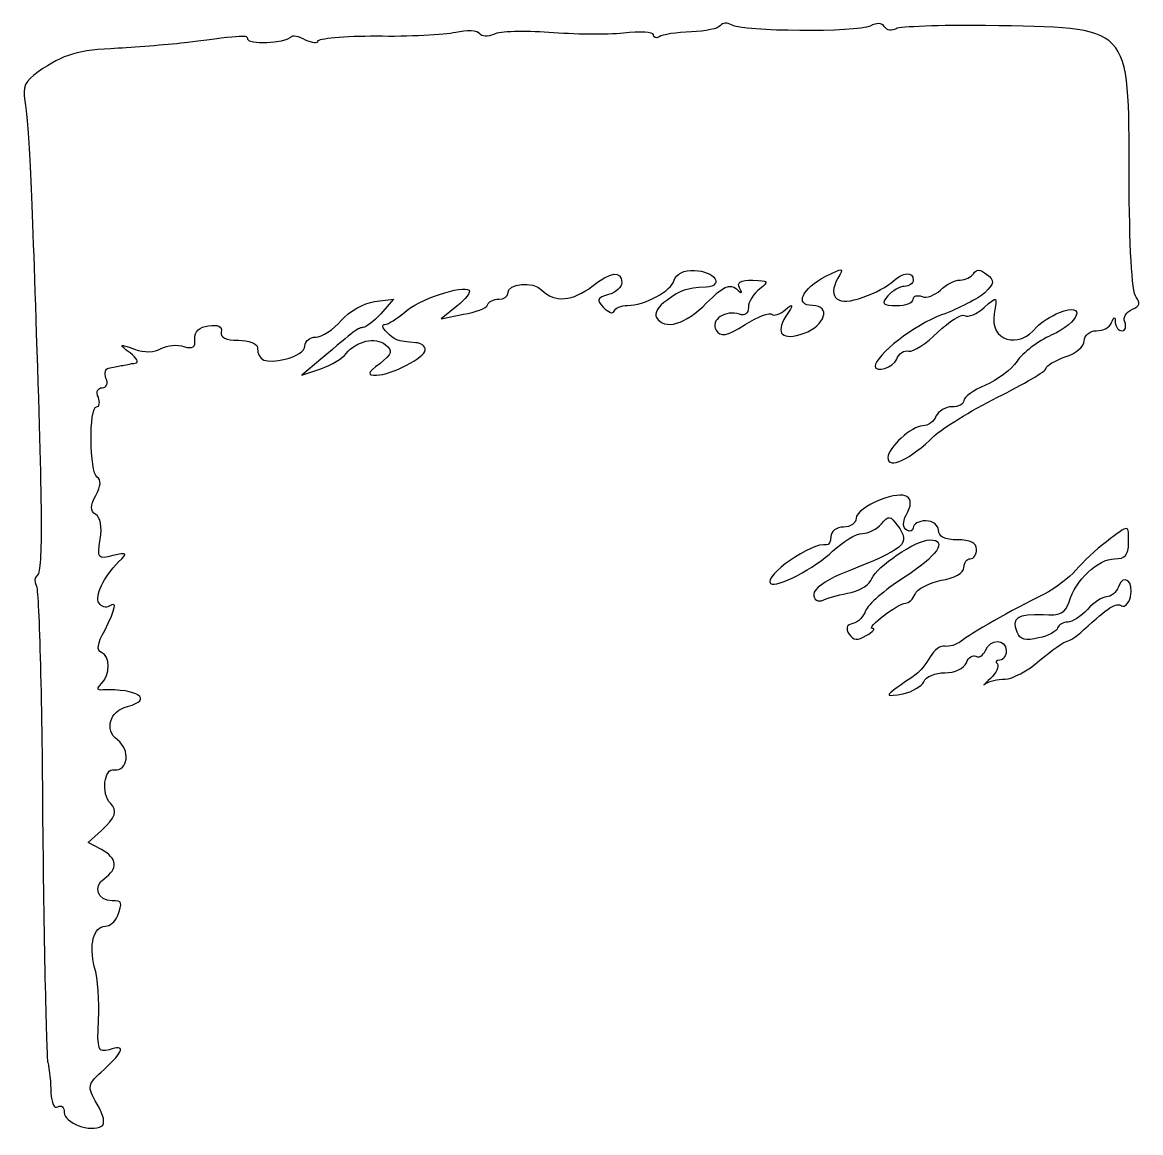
# Model space of a CAD drawing. Extents: x 0 to 69.4, y 0 to 30.3.
# Drawn here: x 16.801 to 19.865, y 11.429 to 14.472 of the extents above; entities that cross this region are included whole.
import ezdxf

# ---------------------------------------------------------------- set-up
doc = ezdxf.new("R2010")
doc.units = 0
doc.header["$MEASUREMENT"] = 0
doc.layers.get('0').update_dxf_attribs({"linetype": 'CONTINUOUS'})

msp = doc.modelspace()

# ---------------------------------------------------------------- linework, layer by layer
at = {"color": 0, "linetype": 'CONTINUOUS'}
for p, q in [((18.7136, 14.4636), (18.7136, 14.4636)), ((17.7658, 13.7068), (17.8179, 13.7137)), ((17.8179, 13.7137), (17.7832, 13.6738)), ((17.9915, 13.6946), (17.9481, 13.6599)), ((17.9481, 13.6599), (18.0089, 13.672)), ((17.6183, 13.5488), (17.5663, 13.5054)), ((17.5663, 13.5054), (17.6183, 13.5227)), ((19.1511, 13.1634), (19.1511, 13.1634)), ((19.7708, 13.0488), (19.7708, 13.0488)), ((16.9811, 12.2243), (17.0176, 12.2573)), ((17.0176, 12.2052), (16.9811, 12.2243))]:
    msp.add_line(p, q, dxfattribs=at)
for points in [[(18.7136, 14.4636), (18.7085, 14.4549), (18.6719, 14.4479), (18.6338, 14.4463)], [(18.7432, 14.4653), (18.7328, 14.4722), (18.7189, 14.4706), (18.7136, 14.4636)], [(19.1233, 14.4618), (19.0886, 14.4444), (18.7726, 14.4463), (18.7432, 14.4653)], [(19.1632, 14.4601), (19.1563, 14.4706), (19.1407, 14.4722), (19.1233, 14.4618)], [(19.4393, 14.4636), (19.3143, 14.4653), (19.2049, 14.4601), (19.1944, 14.4549)], [(19.8333, 14.0504), (19.8315, 14.4722), (19.8454, 14.4567), (19.4393, 14.4636)], [(17.4186, 14.4254), (17.4186, 14.4376), (17.41, 14.4376), (17.2538, 14.4168)], [(17.5767, 14.4238), (17.5593, 14.4342), (17.5401, 14.4376), (17.535, 14.4307)], [(17.7711, 14.4342), (17.6825, 14.4342), (17.6096, 14.4272), (17.6096, 14.4203)], [(17.9881, 14.4444), (17.9568, 14.4376), (17.8579, 14.4324), (17.7711, 14.4342)], [(18.054, 14.441), (18.0488, 14.4497), (18.0175, 14.4514), (17.9881, 14.4444)], [(18.0922, 14.4393), (18.0765, 14.4324), (18.0592, 14.4324), (18.054, 14.441)], [(18.2432, 14.4444), (18.1772, 14.4497), (18.1078, 14.4479), (18.0922, 14.4393)], [(18.4481, 14.4428), (18.4011, 14.4376), (18.311, 14.4393), (18.2432, 14.4444)], [(18.5296, 14.4376), (18.5296, 14.4463), (18.4932, 14.4479), (18.4481, 14.4428)], [(18.5453, 14.4324), (18.5365, 14.4272), (18.5296, 14.4307), (18.5296, 14.4376)], [(18.6338, 14.4463), (18.5939, 14.4444), (18.5539, 14.4393), (18.5453, 14.4324)], [(19.1944, 14.4549), (19.1824, 14.4479), (19.1701, 14.4497), (19.1632, 14.4601)], [(17.0628, 14.4011), (16.9517, 14.396), (16.9153, 14.3856), (16.844, 14.3369)], [(17.2538, 14.4168), (17.2068, 14.4115), (17.12, 14.4046), (17.0628, 14.4011)], [(17.535, 14.4307), (17.5176, 14.415), (17.4186, 14.4099), (17.4186, 14.4254)], [(17.6096, 14.4203), (17.6096, 14.4133), (17.5957, 14.415), (17.5767, 14.4238)], [(16.844, 14.3369), (16.8076, 14.3108), (16.8007, 14.2953), (16.8076, 14.2571)], [(16.8076, 14.2571), (16.8181, 14.1946), (16.825, 14.0504), (16.8389, 13.6182)], [(19.8524, 13.7189), (19.8403, 13.7328), (19.8333, 13.8613), (19.8333, 14.0504)], [(18.3613, 13.7484), (18.4115, 13.7884), (18.4428, 13.7936), (18.4428, 13.7588)], [(18.5869, 13.7658), (18.5921, 13.7832), (18.6129, 13.7936), (18.6425, 13.7918)], [(18.6425, 13.7918), (18.6963, 13.7918), (18.7258, 13.7502), (18.6738, 13.7467)], [(19.0018, 13.7762), (19.0504, 13.8005), (19.0521, 13.8005), (19.0347, 13.771)], [(19.1858, 13.7623), (19.2136, 13.7884), (19.2414, 13.7901), (19.2414, 13.7658)], [(19.4063, 13.7832), (19.415, 13.797), (19.4254, 13.7953), (19.4428, 13.7814)], [(18.1304, 13.7293), (18.1304, 13.7571), (18.1999, 13.7641), (18.2242, 13.738)], [(18.4428, 13.7588), (18.4428, 13.7467), (18.4272, 13.7311), (18.4064, 13.7259)], [(18.4585, 13.6963), (18.5053, 13.6963), (18.58, 13.7363), (18.5869, 13.7658)], [(18.6754, 13.7033), (18.7206, 13.7484), (18.7397, 13.7571), (18.7571, 13.7415)], [(18.7657, 13.745), (18.7571, 13.7588), (18.7675, 13.7658), (18.8022, 13.7658)], [(18.8022, 13.7658), (18.8456, 13.7641), (18.8472, 13.7623), (18.8213, 13.7415)], [(18.9653, 13.6963), (18.915, 13.6963), (18.9375, 13.7432), (19.0018, 13.7762)], [(19.0347, 13.771), (19.0053, 13.7154), (19.0347, 13.6929), (19.1042, 13.7189)], [(19.1042, 13.7189), (19.1354, 13.7293), (19.1736, 13.7502), (19.1858, 13.7623)], [(19.2414, 13.7658), (19.2414, 13.7571), (19.231, 13.7484), (19.2171, 13.7484)], [(19.316, 13.738), (19.3317, 13.7536), (19.3542, 13.7658), (19.3699, 13.7658)], [(19.3699, 13.7658), (19.3838, 13.7658), (19.4011, 13.7745), (19.4063, 13.7832)], [(19.4428, 13.7814), (19.4653, 13.7641), (19.4636, 13.7571), (19.4375, 13.7311)], [(17.8475, 13.6773), (17.8839, 13.712), (18.0089, 13.7536), (18.0244, 13.738)], [(18.0244, 13.738), (18.0297, 13.7328), (18.0158, 13.7137), (17.9915, 13.6946)], [(18.1061, 13.7137), (18.12, 13.7137), (18.1304, 13.7207), (18.1304, 13.7293)], [(18.2242, 13.738), (18.2589, 13.7033), (18.3092, 13.7085), (18.3613, 13.7484)], [(18.6738, 13.7467), (18.6164, 13.7432), (18.6078, 13.7398), (18.5661, 13.7102)], [(18.7571, 13.7415), (18.7726, 13.7276), (18.7744, 13.7276), (18.7657, 13.745)], [(18.8213, 13.7415), (18.8039, 13.7293), (18.79, 13.7068), (18.79, 13.6911)], [(19.2171, 13.7484), (19.2049, 13.7484), (19.184, 13.7363), (19.1719, 13.7224)], [(19.2657, 13.7207), (19.2778, 13.7154), (19.3004, 13.7241), (19.316, 13.738)], [(19.4375, 13.7311), (19.4201, 13.7154), (19.3664, 13.6877), (19.3194, 13.6703)], [(17.6739, 13.6547), (17.6964, 13.6807), (17.7364, 13.7033), (17.7658, 13.7068)], [(18.0089, 13.672), (18.0418, 13.6773), (18.0731, 13.6894), (18.0749, 13.6981)], [(18.0749, 13.6981), (18.0783, 13.7068), (18.0922, 13.7137), (18.1061, 13.7137)], [(18.4064, 13.7259), (18.3751, 13.7172), (18.3733, 13.712), (18.3925, 13.6911)], [(18.4219, 13.6807), (18.4254, 13.6894), (18.4411, 13.6963), (18.4585, 13.6963)], [(18.5661, 13.7102), (18.5435, 13.6946), (18.5314, 13.6738), (18.5383, 13.6634)], [(18.5383, 13.6634), (18.5592, 13.6269), (18.6182, 13.6443), (18.6754, 13.7033)], [(18.8907, 13.6842), (18.9132, 13.7033), (18.915, 13.6998), (18.8924, 13.6668)], [(18.9428, 13.62), (19, 13.6408), (19.0174, 13.6963), (18.9653, 13.6963)], [(19.1719, 13.7224), (19.1528, 13.6998), (19.1581, 13.6963), (19.1963, 13.6963)], [(19.1963, 13.6963), (19.2206, 13.6963), (19.2414, 13.7033), (19.2414, 13.7137)], [(19.2414, 13.7137), (19.2414, 13.7224), (19.2518, 13.7259), (19.2657, 13.7207)], [(19.4358, 13.6911), (19.4722, 13.7224), (19.4722, 13.7224), (19.4636, 13.6738)], [(19.6424, 13.6773), (19.7171, 13.705), (19.6979, 13.6495), (19.6199, 13.6148)], [(19.8419, 13.6859), (19.8628, 13.6946), (19.8646, 13.7033), (19.8524, 13.7189)], [(17.7832, 13.6738), (17.7624, 13.6529), (17.7415, 13.6356), (17.7346, 13.6356)], [(17.7936, 13.6443), (17.804, 13.6443), (17.8267, 13.6599), (17.8475, 13.6773)], [(18.3925, 13.6911), (18.4064, 13.6773), (18.4203, 13.672), (18.4219, 13.6807)], [(18.7657, 13.672), (18.7275, 13.6859), (18.6842, 13.6564), (18.7015, 13.6286)], [(18.79, 13.6911), (18.79, 13.6738), (18.7796, 13.6668), (18.7657, 13.672)], [(18.7814, 13.6443), (18.8161, 13.6651), (18.849, 13.679), (18.8542, 13.672)], [(18.8542, 13.672), (18.8594, 13.6668), (18.8768, 13.672), (18.8907, 13.6842)], [(18.8924, 13.6668), (18.8629, 13.6182), (18.8819, 13.5991), (18.9428, 13.62)], [(19.3194, 13.6703), (19.2465, 13.6443), (19.1372, 13.5592), (19.1372, 13.5297)], [(19.309, 13.6234), (19.3403, 13.6529), (19.3733, 13.6738), (19.3819, 13.6686)], [(19.3819, 13.6686), (19.3924, 13.6634), (19.4167, 13.672), (19.4358, 13.6911)], [(19.4636, 13.6738), (19.4497, 13.5991), (19.5313, 13.5748), (19.5799, 13.6373)], [(19.5799, 13.6373), (19.5903, 13.6495), (19.6181, 13.6668), (19.6424, 13.6773)], [(19.7847, 13.6495), (19.7917, 13.6668), (19.7951, 13.6668), (19.7951, 13.6495)], [(19.8211, 13.6512), (19.816, 13.6634), (19.8246, 13.679), (19.8419, 13.6859)], [(17.2728, 13.6043), (17.2728, 13.6252), (17.285, 13.6373), (17.311, 13.6408)], [(17.311, 13.6408), (17.3353, 13.6443), (17.3492, 13.6391), (17.3457, 13.6234)], [(17.6044, 13.6095), (17.6218, 13.6095), (17.6531, 13.6304), (17.6739, 13.6547)], [(17.7346, 13.6356), (17.7207, 13.6356), (17.7138, 13.6304), (17.6183, 13.5488)], [(17.7989, 13.6234), (17.7867, 13.6338), (17.785, 13.6443), (17.7936, 13.6443)], [(18.7015, 13.6286), (18.7136, 13.6095), (18.7293, 13.6113), (18.7814, 13.6443)], [(19.7431, 13.6269), (19.7622, 13.6269), (19.7813, 13.6373), (19.7847, 13.6495)], [(19.7951, 13.6495), (19.7968, 13.6373), (19.8038, 13.6269), (19.8142, 13.6269)], [(19.8142, 13.6269), (19.8229, 13.6269), (19.8264, 13.6373), (19.8211, 13.6512)], [(16.8389, 13.6182), (16.8563, 13.1096), (16.8563, 12.9656), (16.8406, 12.9551)], [(17.2433, 13.5835), (17.2676, 13.5766), (17.2763, 13.5818), (17.2728, 13.6043)], [(17.3457, 13.6234), (17.3422, 13.6095), (17.3579, 13.6009), (17.3926, 13.6009)], [(17.5749, 13.5852), (17.5749, 13.5991), (17.5888, 13.6095), (17.6044, 13.6095)], [(17.6878, 13.5644), (17.7156, 13.5991), (17.7676, 13.6113), (17.7954, 13.5887)], [(17.8786, 13.5939), (17.8267, 13.5991), (17.8197, 13.6009), (17.7989, 13.6234)], [(19.2292, 13.5713), (19.2414, 13.5679), (19.2778, 13.5922), (19.309, 13.6234)], [(19.6199, 13.6148), (19.5833, 13.5991), (19.5417, 13.5661), (19.5261, 13.5436)], [(19.7101, 13.5991), (19.7101, 13.6148), (19.7257, 13.6269), (19.7431, 13.6269)], [(17.0957, 13.5661), (17.0644, 13.5904), (17.0644, 13.5922), (17.1079, 13.5766)], [(17.1079, 13.5766), (17.1339, 13.5661), (17.1635, 13.5679), (17.1808, 13.5783)], [(17.1808, 13.5783), (17.1982, 13.587), (17.226, 13.5904), (17.2433, 13.5835)], [(17.3926, 13.6009), (17.4204, 13.6009), (17.4447, 13.5922), (17.4447, 13.58)], [(17.4447, 13.58), (17.4447, 13.5453), (17.4672, 13.5366), (17.5211, 13.5488)], [(17.5211, 13.5488), (17.5506, 13.5557), (17.5749, 13.5713), (17.5749, 13.5852)], [(17.7711, 13.5054), (17.811, 13.5054), (17.9047, 13.554), (17.9047, 13.5748)], [(17.7954, 13.5887), (17.8163, 13.5713), (17.8144, 13.5644), (17.7797, 13.5366)], [(17.9047, 13.5748), (17.9047, 13.5852), (17.8925, 13.5939), (17.8786, 13.5939)], [(19.1963, 13.5488), (19.2014, 13.5644), (19.2171, 13.5748), (19.2292, 13.5713)], [(19.6581, 13.5557), (19.6875, 13.5644), (19.7101, 13.5852), (19.7101, 13.5991)], [(17.1096, 13.5384), (17.1218, 13.5384), (17.1149, 13.5523), (17.0957, 13.5661)], [(17.6183, 13.5227), (17.6478, 13.5332), (17.679, 13.5523), (17.6878, 13.5644)], [(19.1372, 13.5297), (19.1372, 13.5106), (19.1875, 13.5262), (19.1963, 13.5488)], [(19.5261, 13.5436), (19.5104, 13.521), (19.4722, 13.4915), (19.4393, 13.4777)], [(19.606, 13.5245), (19.606, 13.5314), (19.6303, 13.5453), (19.6581, 13.5557)], [(17.0297, 13.4967), (17.0246, 13.5106), (17.0281, 13.5245), (17.0367, 13.5245)], [(17.0367, 13.5245), (17.0471, 13.5262), (17.0628, 13.5297), (17.0714, 13.5314)], [(17.0714, 13.5314), (17.0818, 13.5332), (17.0975, 13.5366), (17.1096, 13.5384)], [(17.7797, 13.5366), (17.745, 13.5106), (17.745, 13.5054), (17.7711, 13.5054)], [(19.4722, 13.4447), (19.5451, 13.4811), (19.606, 13.5158), (19.606, 13.5245)], [(17.0193, 13.4707), (17.0315, 13.4707), (17.0367, 13.4829), (17.0297, 13.4967)], [(17.0089, 13.4447), (17.0019, 13.4586), (17.0072, 13.4707), (17.0193, 13.4707)], [(19.4393, 13.4777), (19.4063, 13.4638), (19.3803, 13.4447), (19.3803, 13.436)], [(17.0038, 13.4186), (17.0124, 13.4186), (17.0142, 13.4308), (17.0089, 13.4447)], [(19.2986, 13.3388), (19.3213, 13.3596), (19.3993, 13.4082), (19.4722, 13.4447)], [(19.3803, 13.436), (19.3803, 13.4256), (19.3646, 13.4186), (19.3472, 13.4186)], [(17.0054, 13.2259), (16.9846, 13.2381), (16.9829, 13.4186), (17.0038, 13.4186)], [(19.3039, 13.3926), (19.2986, 13.3787), (19.2831, 13.3665), (19.2674, 13.3665)], [(19.3472, 13.4186), (19.3299, 13.4186), (19.3108, 13.4065), (19.3039, 13.3926)], [(19.2674, 13.3665), (19.2379, 13.3665), (19.1719, 13.3058), (19.1719, 13.2797)], [(19.1719, 13.2797), (19.1719, 13.245), (19.2344, 13.2745), (19.2986, 13.3388)], [(17.0019, 13.1756), (17.0158, 13.2016), (17.0176, 13.219), (17.0054, 13.2259)], [(17.0019, 13.1235), (16.9864, 13.1339), (16.9864, 13.1461), (17.0019, 13.1756)], [(19.2222, 13.1217), (19.2518, 13.1738), (19.2222, 13.1912), (19.1511, 13.1634)], [(19.1511, 13.1634), (19.1146, 13.1495), (19.0851, 13.127), (19.0851, 13.1131)], [(17.0142, 13.0558), (17.0193, 13.0888), (17.0142, 13.1165), (17.0019, 13.1235)], [(19.1546, 13.0974), (19.1736, 13.1217), (19.1789, 13.12), (19.1979, 13.094)], [(19.224, 13.0801), (19.2136, 13.087), (19.2118, 13.1027), (19.2222, 13.1217)], [(19.0504, 13.0888), (19.0313, 13.0888), (19.0157, 13.0766), (19.0157, 13.0627)], [(19.1979, 13.094), (19.2361, 13.0419), (19.224, 13.0315), (19.04, 12.9586)], [(19.0851, 13.1131), (19.0851, 13.0992), (19.0694, 13.0888), (19.0504, 13.0888)], [(19.1025, 13.0714), (19.1181, 13.0714), (19.1424, 13.0836), (19.1546, 13.0974)], [(19.2414, 13.087), (19.2414, 13.0783), (19.2326, 13.0749), (19.224, 13.0801)], [(19.2761, 13.1061), (19.2569, 13.1061), (19.2414, 13.0974), (19.2414, 13.087)], [(19.3108, 13.0801), (19.3108, 13.094), (19.2951, 13.1061), (19.2761, 13.1061)], [(19.8315, 13.0454), (19.8315, 13.0974), (19.835, 13.0974), (19.7708, 13.0488)], [(17.0489, 13.0107), (17.0072, 13.0003), (17.0054, 13.002), (17.0142, 13.0558)], [(19.0157, 13.0627), (19.0157, 13.0488), (19.0104, 13.0384), (19.0035, 13.0402)], [(19.0208, 13.0228), (19.0486, 13.0488), (19.0851, 13.0714), (19.1025, 13.0714)], [(19.1285, 12.9482), (19.1407, 12.9794), (19.2483, 13.054), (19.2865, 13.054)], [(19.2865, 13.054), (19.3386, 13.054), (19.3074, 13.009), (19.2153, 12.9499)], [(19.3629, 13.054), (19.3282, 13.054), (19.3108, 13.0627), (19.3108, 13.0801)], [(19.415, 13.028), (19.415, 13.0454), (19.3976, 13.054), (19.3629, 13.054)], [(19.0035, 13.0402), (18.9653, 13.0488), (18.8299, 12.9551), (18.8507, 12.9343)], [(18.8507, 12.9343), (18.8664, 12.9204), (18.974, 12.9777), (19.0208, 13.0228)], [(19.3976, 13.002), (19.4081, 13.002), (19.415, 13.0142), (19.415, 13.028)], [(19.7708, 13.0488), (19.7431, 13.028), (19.7049, 12.9933), (19.6875, 12.9708)], [(19.7933, 13.002), (19.8229, 13.002), (19.8315, 13.0124), (19.8315, 13.0454)], [(17.0107, 12.8805), (16.9985, 12.8996), (17.0228, 12.9517), (17.0644, 12.9933)], [(17.0644, 12.9933), (17.0906, 13.0193), (17.0888, 13.0193), (17.0489, 13.0107)], [(19.3803, 12.9777), (19.3803, 12.9916), (19.3889, 13.002), (19.3976, 13.002)], [(19.6685, 12.884), (19.6858, 12.943), (19.7483, 13.002), (19.7933, 13.002)], [(19.3178, 12.943), (19.3542, 12.9482), (19.3803, 12.9638), (19.3803, 12.9777)], [(19.6875, 12.9708), (19.6685, 12.9499), (19.6303, 12.9204), (19.6007, 12.9048)], [(19.8368, 12.8978), (19.8472, 12.9395), (19.8176, 12.9638), (19.8038, 12.9256)], [(16.8406, 12.9551), (16.8336, 12.9517), (16.8336, 12.9395), (16.8389, 12.9291)], [(19.04, 12.9586), (19.0018, 12.943), (18.9688, 12.9187), (18.9688, 12.9048)], [(19.0713, 12.91), (19.0972, 12.9152), (19.1233, 12.9326), (19.1285, 12.9482)], [(19.2153, 12.9499), (19.1632, 12.9169), (19.1164, 12.8753), (19.1111, 12.8597)], [(19.2465, 12.9048), (19.2518, 12.9187), (19.2847, 12.936), (19.3178, 12.943)], [(16.8389, 12.9291), (16.8458, 12.9187), (16.8544, 12.6288), (16.8563, 12.2833)], [(18.9688, 12.9048), (18.9688, 12.8892), (18.9792, 12.8822), (18.9965, 12.8892)], [(18.9965, 12.8892), (19.0122, 12.8961), (19.0451, 12.9048), (19.0713, 12.91)], [(19.2206, 12.8805), (19.2292, 12.8805), (19.2414, 12.8926), (19.2465, 12.9048)], [(19.6007, 12.9048), (19.5104, 12.8614), (19.3976, 12.7972), (19.3733, 12.7763)], [(19.8038, 12.9256), (19.7986, 12.91), (19.7829, 12.8978), (19.7708, 12.8978)], [(17.0385, 12.8718), (17.0297, 12.8666), (17.0176, 12.8701), (17.0107, 12.8805)], [(17.0263, 12.8058), (17.0575, 12.8683), (17.061, 12.8874), (17.0385, 12.8718)], [(19.1303, 12.811), (19.1094, 12.811), (19.1997, 12.8805), (19.2206, 12.8805)], [(19.5972, 12.8492), (19.6442, 12.8458), (19.6581, 12.8527), (19.6685, 12.884)], [(19.7083, 12.8076), (19.7778, 12.8701), (19.7968, 12.8822), (19.8125, 12.8735)], [(19.7708, 12.8978), (19.7604, 12.8978), (19.7361, 12.8822), (19.7188, 12.8631)], [(19.8125, 12.8735), (19.8211, 12.8683), (19.8315, 12.8788), (19.8368, 12.8978)], [(19.1111, 12.8597), (19.106, 12.844), (19.0903, 12.8284), (19.0764, 12.8249)], [(19.5261, 12.8006), (19.5104, 12.8406), (19.5278, 12.8527), (19.5972, 12.8492)], [(19.7188, 12.8631), (19.7014, 12.844), (19.6771, 12.8284), (19.665, 12.8284)], [(19.0764, 12.8249), (19.059, 12.8215), (19.0556, 12.811), (19.066, 12.7954)], [(19.1129, 12.7919), (19.1319, 12.8024), (19.1389, 12.811), (19.1303, 12.811)], [(19.6372, 12.8128), (19.6354, 12.8041), (19.6111, 12.7902), (19.5851, 12.785)], [(19.665, 12.8284), (19.6528, 12.8284), (19.6407, 12.8215), (19.6372, 12.8128)], [(19.6632, 12.7763), (19.6701, 12.7763), (19.691, 12.7902), (19.7083, 12.8076)], [(17.0176, 12.7451), (17.0038, 12.7503), (17.0054, 12.7694), (17.0263, 12.8058)], [(19.066, 12.7954), (19.0782, 12.7781), (19.0886, 12.7763), (19.1129, 12.7919)], [(19.4393, 12.7503), (19.4514, 12.7833), (19.4965, 12.7833), (19.4965, 12.7503)], [(19.5851, 12.785), (19.5486, 12.7763), (19.5347, 12.7798), (19.5261, 12.8006)], [(19.3282, 12.7624), (19.3178, 12.7659), (19.2986, 12.752), (19.2882, 12.7329)], [(19.3733, 12.7763), (19.3594, 12.7659), (19.3403, 12.7607), (19.3282, 12.7624)], [(19.4132, 12.7347), (19.4219, 12.7294), (19.4324, 12.7364), (19.4393, 12.7503)], [(19.4965, 12.7503), (19.4965, 12.7364), (19.4879, 12.7242), (19.4792, 12.7242)], [(19.5886, 12.7242), (19.6215, 12.752), (19.6546, 12.7746), (19.6632, 12.7763)], [(17.0176, 12.66), (17.0419, 12.6843), (17.0419, 12.7364), (17.0176, 12.7451)], [(19.2882, 12.7329), (19.2761, 12.7138), (19.2604, 12.693), (19.25, 12.686)], [(19.3282, 12.6895), (19.356, 12.6895), (19.3803, 12.7017), (19.3872, 12.7173)], [(19.3872, 12.7173), (19.3924, 12.7312), (19.4046, 12.7399), (19.4132, 12.7347)], [(19.4792, 12.7242), (19.4688, 12.7242), (19.4653, 12.719), (19.4722, 12.7138)], [(19.4931, 12.6722), (19.5122, 12.6722), (19.5556, 12.6947), (19.5886, 12.7242)], [(19.25, 12.686), (19.2414, 12.6791), (19.2171, 12.6635), (19.1979, 12.6496)], [(19.2708, 12.6652), (19.2761, 12.6791), (19.3021, 12.6895), (19.3282, 12.6895)], [(19.4722, 12.7138), (19.4775, 12.7069), (19.4688, 12.6895), (19.4532, 12.6739)], [(17.0211, 12.6426), (17.0054, 12.6409), (17.0038, 12.6461), (17.0176, 12.66)], [(19.2136, 12.6322), (19.2396, 12.6374), (19.2657, 12.6531), (19.2708, 12.6652)], [(19.4532, 12.6739), (19.4358, 12.6583), (19.4306, 12.6513), (19.4393, 12.66)], [(19.4393, 12.66), (19.4497, 12.6669), (19.4722, 12.6722), (19.4931, 12.6722)], [(17.0888, 12.5975), (17.1617, 12.6166), (17.1165, 12.6461), (17.0211, 12.6426)], [(19.1979, 12.6496), (19.165, 12.6253), (19.1667, 12.6235), (19.2136, 12.6322)], [(17.061, 12.5055), (17.0246, 12.5333), (17.0401, 12.5853), (17.0888, 12.5975)], [(17.0524, 12.4239), (17.0906, 12.4187), (17.0975, 12.4795), (17.061, 12.5055)], [(17.0419, 12.3319), (17.0158, 12.358), (17.0246, 12.4291), (17.0524, 12.4239)], [(17.0176, 12.2573), (17.0558, 12.2937), (17.0628, 12.3111), (17.0419, 12.3319)], [(16.8563, 12.2833), (16.8597, 11.9379), (16.8667, 11.641), (16.8701, 11.6219)], [(17.0246, 12.1253), (17.0644, 12.1531), (17.061, 12.1809), (17.0176, 12.2052)], [(17.0471, 12.0646), (17.0072, 12.0646), (16.9933, 12.1028), (17.0246, 12.1253)], [(17.061, 12.0229), (17.0749, 12.0611), (17.0749, 12.0646), (17.0471, 12.0646)], [(17.0281, 11.9952), (17.0401, 11.9952), (17.0558, 12.0073), (17.061, 12.0229)], [(16.9985, 11.8823), (16.9829, 11.9431), (16.995, 11.9952), (17.0281, 11.9952)], [(17.0089, 11.7382), (17.0124, 11.7886), (17.0072, 11.8528), (16.9985, 11.8823)], [(17.0385, 11.6566), (17.0089, 11.6479), (17.0054, 11.6549), (17.0089, 11.7382)], [(17.0246, 11.6028), (17.0801, 11.6532), (17.0836, 11.6722), (17.0385, 11.6566)], [(16.8701, 11.6219), (16.8753, 11.6028), (16.8788, 11.5647), (16.8788, 11.5386)], [(17.0054, 11.5074), (16.9776, 11.5577), (16.9776, 11.5595), (17.0246, 11.6028)], [(16.8788, 11.5386), (16.8806, 11.5108), (16.8875, 11.4935), (16.8979, 11.5004)], [(16.8979, 11.5004), (16.9083, 11.5056), (16.9153, 11.4987), (16.9153, 11.4848)], [(17.0176, 11.4466), (17.0281, 11.4536), (17.0246, 11.4761), (17.0054, 11.5074)], [(16.9153, 11.4848), (16.9153, 11.4553), (16.9881, 11.4293), (17.0176, 11.4466)]]:
    msp.add_open_spline(points, degree=3, dxfattribs=at)

doc.saveas('drawing.dxf')
